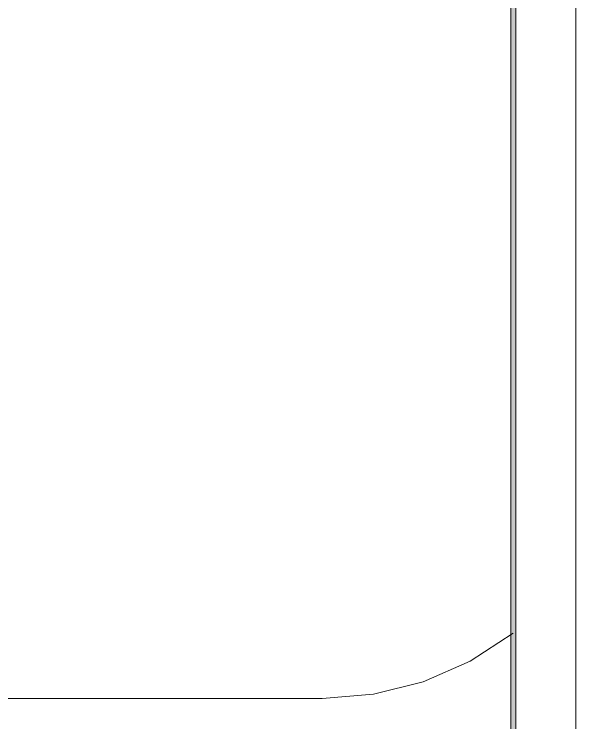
# Model space of a CAD drawing. Header units: millimetres. Extents: x 117 to 78452272, y 10 to 169749766.
# Drawn here: x 78441484 to 78452272, y 169708097 to 169721710 of the extents above; entities that cross this region are included whole.
import ezdxf

# ---------------------------------------------------------------- set-up
doc = ezdxf.new("R2010")
doc.units = ezdxf.units.MM

msp = doc.modelspace()

# ---------------------------------------------------------------- hatches: boundary and pattern name
h = msp.add_hatch(color=0)
h.dxf.hatch_style = 2
h.paths.add_polyline_path([(78451121.538, 169649627.683), (78451021.565, 169649727.656), (78451021.565, 169746370.381), (78451121.538, 169746470.354)])

# ---------------------------------------------------------------- linework, layer by layer
at = {"color": 0, "lineweight": 0}
for points in [[(78380975.066, 169648477.564), (78452272.087, 169648477.564), (78452272.087, 169749421.277), (78380975.066, 169749421.277)], [(78451121.538, 169649627.683), (78451021.565, 169649727.656), (78451021.565, 169746370.381), (78451121.538, 169746470.354)]]:
    msp.add_lwpolyline(points, close=True, dxfattribs=at)
for points in [[(78447402.72, 169708565.56), (78448385.212, 169708646.572), (78449340.987, 169708887.455), (78450244.621, 169709281.314), (78451071.551, 169709817.806)], [(78447402.72, 169708565.56), (78432899.33, 169708565.56)]]:
    msp.add_lwpolyline(points, dxfattribs=at)

doc.saveas('drawing.dxf')
